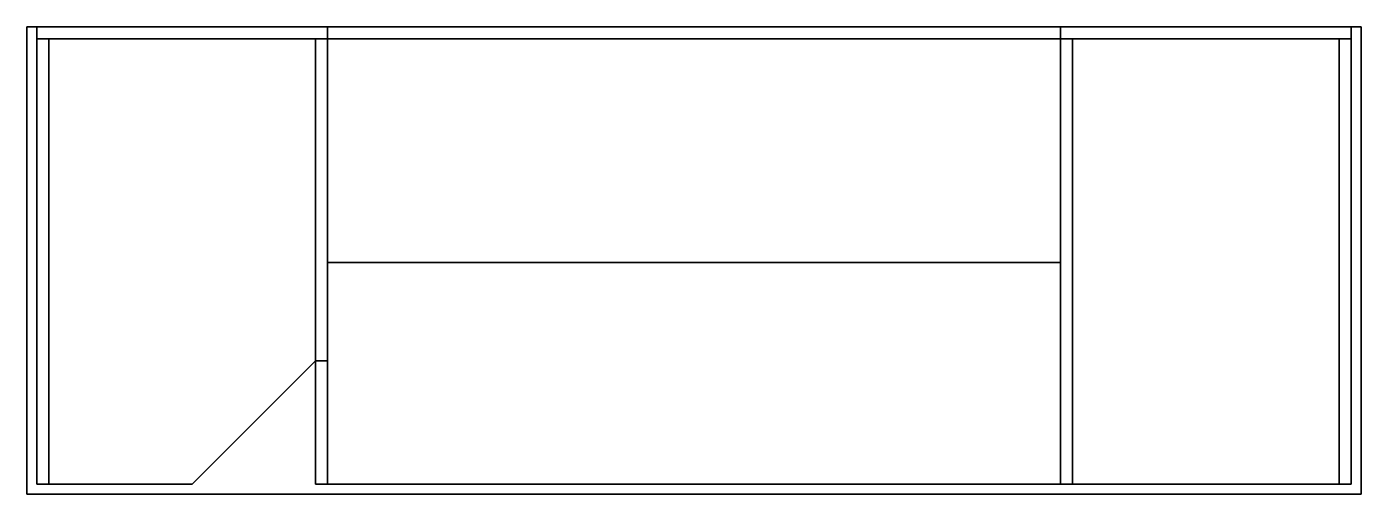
# Model space of a CAD drawing. Extents: x 0 to 2000, y 0 to 700.
import ezdxf

# ---------------------------------------------------------------- set-up
doc = ezdxf.new("R2010")
doc.units = 0

# ---------------------------------------------------------------- blocks, each defined once
blk = doc.blocks.new('Desktop.Top1', base_point=(2000, 0, 700))
at = {"layer": 'Melamina Imperial', "color": 0}
for points in [[(2000, 0, 700), (2000, 700, 700), (0, 700, 700), (0, 0, 700)], [(2000, 0, 682), (2000, 700, 682), (0, 700, 682), (0, 0, 682)], [(2000, 700, 682), (0, 700, 682), (0, 700, 700), (2000, 700, 700)], [(0, 700, 682), (0, 0, 682), (0, 0, 700), (0, 700, 700)], [(2000, 0, 682), (2000, 700, 682), (2000, 700, 700), (2000, 0, 700)], [(0, 0, 682), (2000, 0, 682), (2000, 0, 700), (0, 0, 700)]]:
    blk.add_3dface(points, dxfattribs=at)
blk = doc.blocks.new('Desktop.Top')
at = {"layer": 'Melamina Imperial'}
blk.add_blockref('Desktop.Top1', (2000, 0, 700), dxfattribs=at)
blk = doc.blocks.new('Desktop.Back (1)', base_point=(1549, 700))
at = {"layer": 'Melamina Imperial', "color": 0}
for points, invisible_edges in [([(15, 700, 682), (451, 700, 350), (15, 700), (15, 700, 682)], 11), ([(15, 700, 682), (1985, 700, 682), (451, 700, 350), (15, 700, 682)], 14), ([(15, 700), (451, 700, 350), (451, 700), (15, 700)], 9), ([(451, 700, 350), (1985, 700, 682), (1549, 700, 350), (451, 700, 350)], 11), ([(1549, 700), (1985, 700, 682), (1985, 700), (1549, 700)], 9), ([(1549, 700, 350), (1985, 700, 682), (1549, 700), (1549, 700, 350)], 11), ([(451, 682), (15, 682, 682), (15, 682), (451, 682)], 9), ([(451, 682, 350), (15, 682, 682), (451, 682), (451, 682, 350)], 11), ([(1549, 682, 350), (15, 682, 682), (451, 682, 350), (1549, 682, 350)], 11), ([(1985, 682, 682), (15, 682, 682), (1549, 682, 350), (1985, 682, 682)], 14), ([(1985, 682, 682), (1549, 682, 350), (1985, 682), (1985, 682, 682)], 11), ([(1985, 682), (1549, 682, 350), (1549, 682), (1985, 682)], 9)]:
    blk.add_3dface(points, dxfattribs=dict(at, invisible_edges=invisible_edges))
for points in [[(15, 682), (15, 682, 682), (15, 700, 682), (15, 700)], [(451, 700), (15, 700), (15, 682), (451, 682)], [(15, 682, 682), (1985, 682, 682), (1985, 700, 682), (15, 700, 682)], [(451, 700, 350), (451, 700), (451, 682), (451, 682, 350)], [(451, 682, 350), (1549, 682, 350), (1549, 700, 350), (451, 700, 350)], [(1549, 682, 350), (1549, 682), (1549, 700), (1549, 700, 350)], [(1985, 682), (1985, 700), (1549, 700), (1549, 682)], [(1985, 682, 682), (1985, 682), (1985, 700), (1985, 700, 682)]]:
    blk.add_3dface(points, dxfattribs=at)
blk = doc.blocks.new('Desktop.Back')
at = {"layer": 'Melamina Imperial'}
blk.add_blockref('Desktop.Back (1)', (1549, 700), dxfattribs=at)
blk = doc.blocks.new('Desktop.Vertical Division [1]1', base_point=(15, 15, 682))
at = {"layer": 'Melamina Imperial', "color": 0}
for points in [[(15, 15, 682), (15, 15), (15, 682), (15, 682, 682)], [(15, 15), (33, 15), (33, 682), (15, 682)], [(15, 682), (33, 682), (33, 682, 682), (15, 682, 682)], [(15, 682, 682), (33, 682, 682), (33, 15, 682), (15, 15, 682)], [(33, 15, 682), (33, 15), (33, 682), (33, 682, 682)], [(15, 15, 682), (33, 15, 682), (33, 15), (15, 15)]]:
    blk.add_3dface(points, dxfattribs=at)
blk = doc.blocks.new('Desktop.Vertical Division [1]')
at = {"layer": 'Melamina Imperial'}
blk.add_blockref('Desktop.Vertical Division [1]1', (15, 15, 682), dxfattribs=at)
blk = doc.blocks.new('Desktop.Vertical Division [2]1', base_point=(1967, 15, 682))
at = {"layer": 'Melamina Imperial', "color": 0}
for points in [[(1967, 15, 682), (1967, 15), (1967, 682), (1967, 682, 682)], [(1967, 15), (1985, 15), (1985, 682), (1967, 682)], [(1967, 682), (1985, 682), (1985, 682, 682), (1967, 682, 682)], [(1967, 682, 682), (1985, 682, 682), (1985, 15, 682), (1967, 15, 682)], [(1985, 15, 682), (1985, 15), (1985, 682), (1985, 682, 682)], [(1967, 15, 682), (1985, 15, 682), (1985, 15), (1967, 15)]]:
    blk.add_3dface(points, dxfattribs=at)
blk = doc.blocks.new('Desktop.Vertical Division [2]')
at = {"layer": 'Melamina Imperial'}
blk.add_blockref('Desktop.Vertical Division [2]1', (1967, 15, 682), dxfattribs=at)
blk = doc.blocks.new('Desktop.Vertical Division [3]1', base_point=(1549, 15, 682))
at = {"layer": 'Melamina Imperial', "color": 0}
for points in [[(1549, 15, 682), (1549, 15), (1549, 682), (1549, 682, 682)], [(1549, 15), (1567, 15), (1567, 682), (1549, 682)], [(1549, 682), (1567, 682), (1567, 682, 682), (1549, 682, 682)], [(1549, 682, 682), (1567, 682, 682), (1567, 15, 682), (1549, 15, 682)], [(1567, 15, 682), (1567, 15), (1567, 682), (1567, 682, 682)], [(1549, 15, 682), (1567, 15, 682), (1567, 15), (1549, 15)]]:
    blk.add_3dface(points, dxfattribs=at)
blk = doc.blocks.new('Desktop.Vertical Division [3]')
at = {"layer": 'Melamina Imperial'}
blk.add_blockref('Desktop.Vertical Division [3]1', (1549, 15, 682), dxfattribs=at)
blk = doc.blocks.new('Desktop.Fixed Shelve [1]1', base_point=(1567, 15, 157))
at = {"layer": 'Melamina Imperial', "color": 0}
for points in [[(1567, 15, 157), (1967, 15, 157), (1967, 682, 157), (1567, 682, 157)], [(1567, 15, 175), (1967, 15, 175), (1967, 682, 175), (1567, 682, 175)], [(1967, 682, 157), (1967, 682, 175), (1567, 682, 175), (1567, 682, 157)], [(1567, 682, 157), (1567, 682, 175), (1567, 15, 175), (1567, 15, 157)], [(1967, 15, 157), (1967, 15, 175), (1967, 682, 175), (1967, 682, 157)], [(1567, 15, 157), (1567, 15, 175), (1967, 15, 175), (1967, 15, 157)]]:
    blk.add_3dface(points, dxfattribs=at)
blk = doc.blocks.new('Desktop.Fixed Shelve [1]')
at = {"layer": 'Melamina Imperial'}
blk.add_blockref('Desktop.Fixed Shelve [1]1', (1567, 15, 157), dxfattribs=at)
blk = doc.blocks.new('Desktop.Fixed Shelve [2]1', base_point=(1567, 15, 332))
at = {"layer": 'Melamina Imperial', "color": 0}
for points in [[(1567, 15, 332), (1967, 15, 332), (1967, 682, 332), (1567, 682, 332)], [(1567, 15, 350), (1967, 15, 350), (1967, 682, 350), (1567, 682, 350)], [(1967, 682, 332), (1967, 682, 350), (1567, 682, 350), (1567, 682, 332)], [(1567, 682, 332), (1567, 682, 350), (1567, 15, 350), (1567, 15, 332)], [(1967, 15, 332), (1967, 15, 350), (1967, 682, 350), (1967, 682, 332)], [(1567, 15, 332), (1567, 15, 350), (1967, 15, 350), (1967, 15, 332)]]:
    blk.add_3dface(points, dxfattribs=at)
blk = doc.blocks.new('Desktop.Fixed Shelve [2]')
at = {"layer": 'Melamina Imperial'}
blk.add_blockref('Desktop.Fixed Shelve [2]1', (1567, 15, 332), dxfattribs=at)
blk = doc.blocks.new('Desktop.Fixed Shelve [3]1', base_point=(1567, 15, 507))
at = {"layer": 'Melamina Imperial', "color": 0}
for points in [[(1567, 15, 507), (1967, 15, 507), (1967, 682, 507), (1567, 682, 507)], [(1567, 15, 525), (1967, 15, 525), (1967, 682, 525), (1567, 682, 525)], [(1967, 682, 507), (1967, 682, 525), (1567, 682, 525), (1567, 682, 507)], [(1567, 682, 507), (1567, 682, 525), (1567, 15, 525), (1567, 15, 507)], [(1967, 15, 507), (1967, 15, 525), (1967, 682, 525), (1967, 682, 507)], [(1567, 15, 507), (1567, 15, 525), (1967, 15, 525), (1967, 15, 507)]]:
    blk.add_3dface(points, dxfattribs=at)
blk = doc.blocks.new('Desktop.Fixed Shelve [3]')
at = {"layer": 'Melamina Imperial'}
blk.add_blockref('Desktop.Fixed Shelve [3]1', (1567, 15, 507), dxfattribs=at)
blk = doc.blocks.new('Desktop.Vertical Division [4] (1)', base_point=(433, 200))
at = {"layer": 'Melamina Imperial', "color": 0}
for points, invisible_edges in [([(433, 200), (433, 682, 682), (433, 682), (433, 200)], 9), ([(433, 200, 540), (433, 682, 682), (433, 200), (433, 200, 540)], 11), ([(433, 15, 540), (433, 682, 682), (433, 200, 540), (433, 15, 540)], 11), ([(433, 15, 682), (433, 682, 682), (433, 15, 540), (433, 15, 682)], 10), ([(451, 682, 682), (451, 200, 540), (451, 682), (451, 682, 682)], 11), ([(451, 682, 682), (451, 15, 682), (451, 200, 540), (451, 682, 682)], 14), ([(451, 682), (451, 200, 540), (451, 200), (451, 682)], 9), ([(451, 200, 540), (451, 15, 682), (451, 15, 540), (451, 200, 540)], 9)]:
    blk.add_3dface(points, dxfattribs=dict(at, invisible_edges=invisible_edges))
for points in [[(451, 200), (451, 682), (433, 682), (433, 200)], [(433, 682), (451, 682), (451, 682, 682), (433, 682, 682)], [(433, 682, 682), (451, 682, 682), (451, 15, 682), (433, 15, 682)], [(433, 200, 540), (433, 15, 540), (451, 15, 540), (451, 200, 540)], [(451, 200, 540), (451, 200), (433, 200), (433, 200, 540)], [(433, 15, 682), (451, 15, 682), (451, 15, 540), (433, 15, 540)]]:
    blk.add_3dface(points, dxfattribs=at)
blk = doc.blocks.new('Desktop.Vertical Division [4]')
at = {"layer": 'Melamina Imperial'}
blk.add_blockref('Desktop.Vertical Division [4] (1)', (433, 200), dxfattribs=at)
blk = doc.blocks.new('Desktop.Fixed Shelve [4]1', base_point=(248, 15, 215.3))
at = {"layer": 'Melamina Imperial', "color": 0}
for points, invisible_edges in [([(33, 15, 215.3), (433, 682, 215.3), (248, 15, 215.3), (33, 15, 215.3)], 11), ([(33, 682, 215.3), (433, 682, 215.3), (33, 15, 215.3), (33, 682, 215.3)], 10), ([(248, 15, 233.3), (33, 682, 233.3), (33, 15, 233.3), (248, 15, 233.3)], 9), ([(433, 200, 233.3), (33, 682, 233.3), (248, 15, 233.3), (433, 200, 233.3)], 11), ([(433, 682, 233.3), (33, 682, 233.3), (433, 200, 233.3), (433, 682, 233.3)], 10), ([(248, 15, 215.3), (433, 682, 215.3), (433, 200, 215.3), (248, 15, 215.3)], 9)]:
    blk.add_3dface(points, dxfattribs=dict(at, invisible_edges=invisible_edges))
for points in [[(433, 682, 215.3), (433, 682, 233.3), (33, 682, 233.3), (33, 682, 215.3)], [(33, 682, 215.3), (33, 682, 233.3), (33, 15, 233.3), (33, 15, 215.3)], [(433, 200, 215.3), (433, 200, 233.3), (433, 682, 233.3), (433, 682, 215.3)], [(433, 200, 233.3), (248, 15, 233.3), (248, 15, 215.3), (433, 200, 215.3)], [(33, 15, 215.3), (33, 15, 233.3), (248, 15, 233.3), (248, 15, 215.3)]]:
    blk.add_3dface(points, dxfattribs=at)
blk = doc.blocks.new('Desktop.Fixed Shelve [4]')
at = {"layer": 'Melamina Imperial'}
blk.add_blockref('Desktop.Fixed Shelve [4]1', (248, 15, 215.3), dxfattribs=at)
blk = doc.blocks.new('Desktop.Fixed Shelve [5]1', base_point=(248, 15, 448.7))
at = {"layer": 'Melamina Imperial', "color": 0}
for points, invisible_edges in [([(33, 15, 448.7), (433, 682, 448.7), (248, 15, 448.7), (33, 15, 448.7)], 11), ([(33, 682, 448.7), (433, 682, 448.7), (33, 15, 448.7), (33, 682, 448.7)], 10), ([(248, 15, 466.7), (33, 682, 466.7), (33, 15, 466.7), (248, 15, 466.7)], 9), ([(433, 200, 466.7), (33, 682, 466.7), (248, 15, 466.7), (433, 200, 466.7)], 11), ([(433, 682, 466.7), (33, 682, 466.7), (433, 200, 466.7), (433, 682, 466.7)], 10), ([(248, 15, 448.7), (433, 682, 448.7), (433, 200, 448.7), (248, 15, 448.7)], 9)]:
    blk.add_3dface(points, dxfattribs=dict(at, invisible_edges=invisible_edges))
for points in [[(433, 682, 448.7), (433, 682, 466.7), (33, 682, 466.7), (33, 682, 448.7)], [(33, 682, 448.7), (33, 682, 466.7), (33, 15, 466.7), (33, 15, 448.7)], [(433, 200, 448.7), (433, 200, 466.7), (433, 682, 466.7), (433, 682, 448.7)], [(433, 200, 466.7), (248, 15, 466.7), (248, 15, 448.7), (433, 200, 448.7)], [(33, 15, 448.7), (33, 15, 466.7), (248, 15, 466.7), (248, 15, 448.7)]]:
    blk.add_3dface(points, dxfattribs=at)
blk = doc.blocks.new('Desktop.Fixed Shelve [5]')
at = {"layer": 'Melamina Imperial'}
blk.add_blockref('Desktop.Fixed Shelve [5]1', (248, 15, 448.7), dxfattribs=at)
blk = doc.blocks.new('Desktop.Mobile Shelve [1]1', base_point=(451, 15, 549))
at = {"layer": 'Melamina Imperial', "color": 0}
for points in [[(451, 15, 549), (1549, 15, 549), (1549, 347, 549), (451, 347, 549)], [(451, 15, 567), (1549, 15, 567), (1549, 347, 567), (451, 347, 567)], [(1549, 347, 549), (1549, 347, 567), (451, 347, 567), (451, 347, 549)], [(451, 347, 549), (451, 347, 567), (451, 15, 567), (451, 15, 549)], [(1549, 15, 549), (1549, 15, 567), (1549, 347, 567), (1549, 347, 549)], [(451, 15, 549), (451, 15, 567), (1549, 15, 567), (1549, 15, 549)]]:
    blk.add_3dface(points, dxfattribs=at)
blk = doc.blocks.new('Desktop.Mobile Shelve [1]')
at = {"layer": 'Melamina Imperial'}
blk.add_blockref('Desktop.Mobile Shelve [1]1', (451, 15, 549), dxfattribs=at)
blk = doc.blocks.new('Desktop')
at = {"layer": 'Desktop.Back'}
blk.add_blockref('Desktop.Back', (0, 0), dxfattribs=at)
at = {"layer": 'Desktop.Fixed Shelve [1]'}
blk.add_blockref('Desktop.Fixed Shelve [1]', (0, 0), dxfattribs=at)
at = {"layer": 'Desktop.Fixed Shelve [2]'}
blk.add_blockref('Desktop.Fixed Shelve [2]', (0, 0), dxfattribs=at)
at = {"layer": 'Desktop.Fixed Shelve [3]'}
blk.add_blockref('Desktop.Fixed Shelve [3]', (0, 0), dxfattribs=at)
at = {"layer": 'Desktop.Fixed Shelve [4]'}
blk.add_blockref('Desktop.Fixed Shelve [4]', (0, 0), dxfattribs=at)
at = {"layer": 'Desktop.Fixed Shelve [5]'}
blk.add_blockref('Desktop.Fixed Shelve [5]', (0, 0), dxfattribs=at)
at = {"layer": 'Desktop.Mobile Shelve [1]'}
blk.add_blockref('Desktop.Mobile Shelve [1]', (0, 0), dxfattribs=at)
at = {"layer": 'Desktop.Top'}
blk.add_blockref('Desktop.Top', (0, 0), dxfattribs=at)
at = {"layer": 'Desktop.Vertical Division [1]'}
blk.add_blockref('Desktop.Vertical Division [1]', (0, 0), dxfattribs=at)
at = {"layer": 'Desktop.Vertical Division [2]'}
blk.add_blockref('Desktop.Vertical Division [2]', (0, 0), dxfattribs=at)
at = {"layer": 'Desktop.Vertical Division [3]'}
blk.add_blockref('Desktop.Vertical Division [3]', (0, 0), dxfattribs=at)
at = {"layer": 'Desktop.Vertical Division [4]'}
blk.add_blockref('Desktop.Vertical Division [4]', (0, 0), dxfattribs=at)

msp = doc.modelspace()

# ---------------------------------------------------------------- block references
msp.add_blockref('Desktop', (0, 0))

doc.saveas('drawing.dxf')
